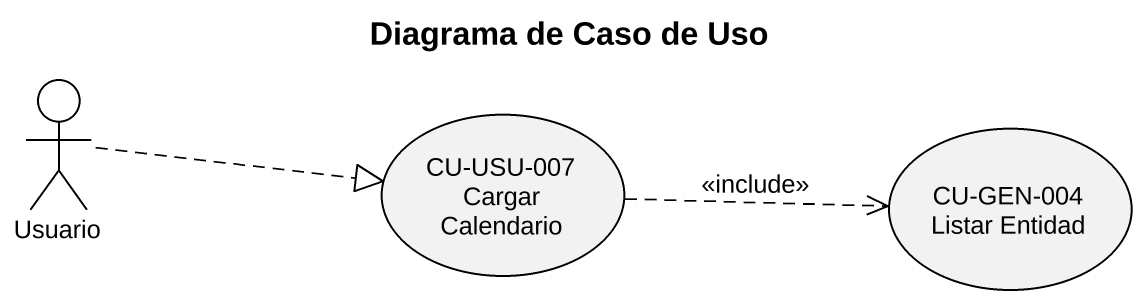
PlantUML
@startuml
title Diagrama de Caso de Uso
actor Usuario
usecase "CU-USU-007 Cargar Calendario" as CU_USU_007_Cargar_Calendario
usecase "CU-GEN-004 Listar Entidad" as CU_GEN_004_Listar_Entidad
Usuario .right.|> CU_USU_007_Cargar_Calendario
CU_USU_007_Cargar_Calendario .right.> CU_GEN_004_Listar_Entidad : <<include>>
@enduml
